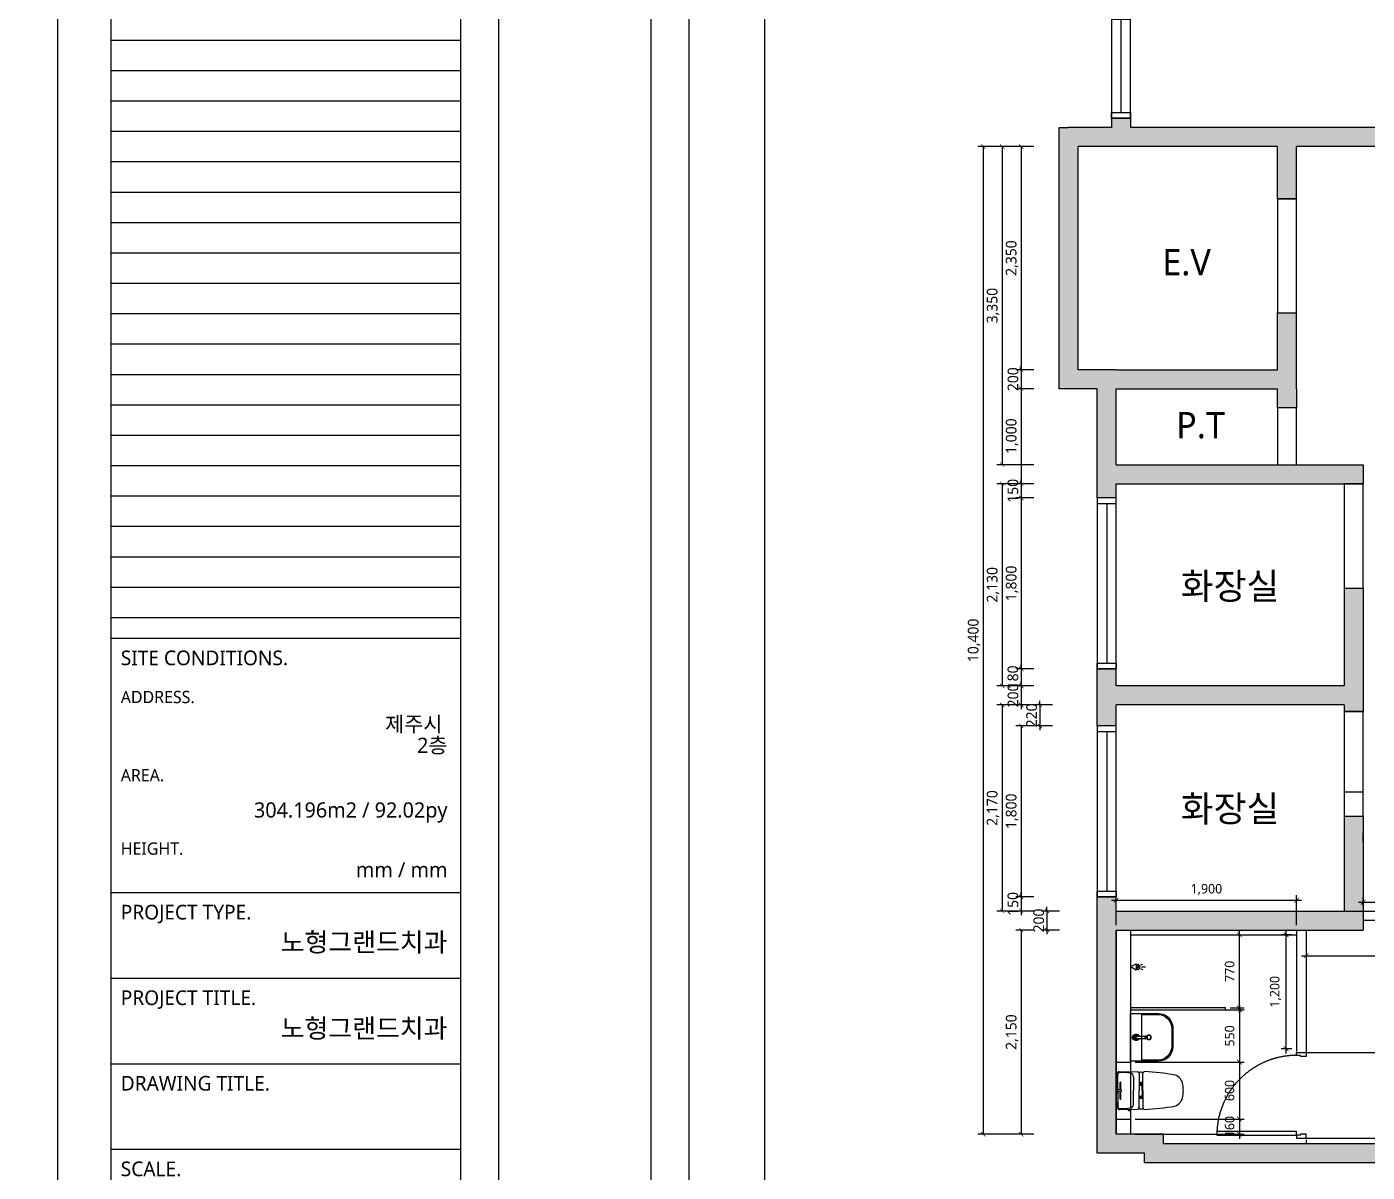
# Model space of a CAD drawing. Header units: metres. Extents: x 11578468 to 47831421, y -58341524 to -14256839.
# Drawn here: x 23891159 to 23905274, y -29093792 to -29081731 of the extents above; entities that cross this region are included whole.
import ezdxf
from ezdxf.enums import TextEntityAlignment as Align

# ---------------------------------------------------------------- set-up
doc = ezdxf.new("R2010")
doc.units = ezdxf.units.M
doc.header["$LTSCALE"] = 50
doc.header["$MEASUREMENT"] = 0
for name, pattern in [('CEN', [62, 60, -1, 0, -1]), ('CENTER2', [28.575, 19.05, -3.175, 3.175, -3.175]), ('HIDDEN', [0.375, 0.25, -0.125])]:
    doc.linetypes.add(name, pattern=pattern)
doc.layers.get('0').update_dxf_attribs({"linetype": 'CONTINUOUS'})
doc.layers.get('DEFPOINTS').update_dxf_attribs({"linetype": 'CONTINUOUS'})
for name, color, linetype in [('06-FUR', 6, 'CONTINUOUS'), ('07-DIM WAL', 5, 'CONTINUOUS'), ('3.기호.계단선', 30, 'CONTINUOUS'), ('BATH', 4, 'CONTINUOUS'), ('CEN', 250, 'CEN'), ('CO-BATH', 6, 'CONTINUOUS'), ('FIN', 8, 'CONTINUOUS'), ('FORM(YOURNAME)-1', 1, 'CONTINUOUS'), ('FORM(YOURNAME)-11', 1, 'CONTINUOUS'), ('HL', 6, 'HIDDEN'), ('S-DIM', 7, 'CONTINUOUS'), ('TOILET-1', 6, 'CONTINUOUS'), ('wall', 3, 'CONTINUOUS'), ('WIN', 4, 'CONTINUOUS'), ('家具', 251, 'CONTINUOUS'), ('욕실마감선', 4, 'CONTINUOUS')]:
    doc.layers.add(name, color=color, linetype=linetype)
for name, color, linetype, lineweight in [('DIM', 7, 'CONTINUOUS', 15), ('ha', 8, 'CONTINUOUS', 5), ('wall2', 3, 'CONTINUOUS', 25)]:
    doc.layers.add(name, color=color, linetype=linetype, lineweight=lineweight)
doc.styles.add('HY 울릉도 L', font='malgun.ttf')
doc.styles.add('N 맑은고딕', font='malgun.ttf')
doc.styles.add('NEW 맑은고딕', font='malgun.ttf')
doc.styles.add('YOURNAME', font='malgun.ttf')
doc.dimstyles.new('JJ IN 45', dxfattribs={"dimscale": 45, "dimtxt": 2.5, "dimasz": 1, "dimexe": 1.25, "dimexo": 1.5, "dimtad": 1, "dimdec": 6, "dimlunit": 6, "dimtxsty": 'N 맑은고딕', "dimblk": 'ARCHTICK', "dimcen": 2.5, "dimclrd": 256, "dimclre": 256, "dimclrt": 256, "dimadec": 0, "dimazin": 0, "dimtfac": 1, "dimtdec": 6, "dimtix": 1, "dimtmove": 0, "dimatfit": 3, "dimldrblk": 'ARCHTICK', "dimfxl": 1, "dimarcsym": 0})
doc.dimstyles.new('사본 50', dxfattribs={"dimscale": 50, "dimtxt": 2, "dimasz": 1, "dimexe": 1, "dimexo": 1, "dimgap": 1, "dimtad": 1, "dimdec": 0, "dimrnd": 0.05, "dimdsep": 46, "dimlunit": 6, "dimtxsty": 'HY 울릉도 L', "dimblk": 'ARCHTICK', "dimcen": 2.5, "dimdle": 1, "dimclrd": 133, "dimclre": 133, "dimclrt": 30, "dimadec": 0, "dimazin": 0, "dimtfac": 1, "dimtdec": 0, "dimtix": 1, "dimtmove": 2, "dimatfit": 3, "dimldrblk": 'ARCHTICK', "dimfxl": 1, "dimlwd": -1, "dimlwe": -1, "dimarcsym": 0})

# ---------------------------------------------------------------- blocks, each defined once
blk = doc.blocks.new('FORM-ELEVATION')
at = {"layer": 'DEFPOINTS', "color": 158}
for p, q in [((62481, 35508), (62481, -21492)), ((62481, 16686), (71691, 16686)), ((62481, 15886), (71691, 15886)), ((62481, 15086), (71691, 15086)), ((62481, 14286), (71691, 14286)), ((62481, 13486), (71691, 13486)), ((62481, 12686), (71691, 12686)), ((62481, 11886), (71691, 11886)), ((62481, 11086), (71691, 11086)), ((62481, 10286), (71691, 10286)), ((62481, 9486), (71691, 9486)), ((62481, 8686), (71691, 8686)), ((62481, 7886), (71691, 7886)), ((62481, 7086), (71691, 7086)), ((62481, 6286), (71691, 6286)), ((62481, 5486), (71691, 5486)), ((62481, 4686), (71691, 4686)), ((62481, 3886), (71691, 3886)), ((62481, 3086), (71691, 3086)), ((62481, 2286), (71691, 2286)), ((62481, 1486), (71691, 1486))]:
    blk.add_line(p, q, dxfattribs=at)
blk.add_lwpolyline([(-10309, -21692), (71691, -21692), (71691, 35708), (-10309, 35708)], close=True, dxfattribs=at)
at = {"layer": 'DEFPOINTS'}
blk.add_lwpolyline([(-8309, 33708), (61071, 33708), (61071, -19692), (-8309, -19692)], close=True, dxfattribs=at)
at = {"layer": 'FORM(YOURNAME)-11', "color": 14}
for p, q in [((62481, 937), (71691, 937)), ((62481, -5756), (71691, -5756)), ((62481, -8009), (71691, -8009)), ((62481, -10261), (71691, -10261)), ((62481, -12514), (71691, -12514))]:
    blk.add_line(p, q, dxfattribs=at)
at = {"layer": 'FORM(YOURNAME)-11', "color": 250}
blk.add_lwpolyline([(-11309, -22692), (72691, -22692), (72691, 36708), (-11309, 36708)], close=True, dxfattribs=at)
at = {"layer": 'FORM(YOURNAME)-11', "color": 14, "style": 'YOURNAME'}
for s, height, p in [('SITE CONDITIONS.', 386.14, (62739, 422)), ('PROJECT TYPE.', 386.14, (62739, -6271)), ('PROJECT TITLE.', 386.14, (62739, -8524)), ('DRAWING TITLE.', 386.14, (62739, -10776)), ('SCALE.', 386.1, (62739, -13029))]:
    blk.add_text(s, height=height, dxfattribs=at).set_placement(p, align=Align.MIDDLE_LEFT)
at = {"layer": 'FORM(YOURNAME)-11', "color": 251, "style": 'YOURNAME'}
for s, p in [('ADDRESS.', (62739, -608)), ('AREA.', (62739, -2667)), ('HEIGHT.', (62739, -4598))]:
    blk.add_text(s, height=321.8, dxfattribs=at).set_placement(p, align=Align.MIDDLE_LEFT)
at = {"layer": 'FORM(YOURNAME)-11', "color": 3, "style": 'YOURNAME'}
for tag, height, p in [('1', 451, (71041, -1219)), ('2', 451, (71041, -1863)), ('3', 451, (71041, -3150)), ('4', 451, (71041, -5081)), ('5', 515, (71041, -7398)), ('6', 515, (71041, -9650)), ('7', 515, (71041, -11903)), ('8', 515, (71041, -14155)), ('9', 515, (71041, -16408)), ('10', 515, (66791, -18596)), ('11', 515, (71041, -18660)), ('12', 515, (66791, -20848)), ('13', 515, (71041, -20848))]:
    blk.add_attdef(tag, text='', height=height, dxfattribs=at).set_placement(p, align=Align.MIDDLE_RIGHT)
blk = doc.blocks.new('*U1961')
at = {"layer": 'WIN', "linetype": 'Continuous'}
blk.add_line((60, 100), (1740, 100), dxfattribs=at)
for points in [[(0, 0), (1800, 0), (1800, 200), (0, 200)], [(0, 0), (60, 0), (60, 200), (0, 200)], [(1800, 0), (1740, 0), (1740, 200), (1800, 200)]]:
    blk.add_lwpolyline(points, close=True, dxfattribs=at)
blk = doc.blocks.new('*U1962')
at = {"layer": 'WIN', "linetype": 'Continuous'}
blk.add_line((60, 100), (1040, 100), dxfattribs=at)
for points in [[(0, 0), (1100, 0), (1100, 200), (0, 200)], [(0, 0), (60, 0), (60, 200), (0, 200)], [(1100, 0), (1040, 0), (1040, 200), (1100, 200)]]:
    blk.add_lwpolyline(points, close=True, dxfattribs=at)
blk = doc.blocks.new('_ArchTick')
at = {"color": 0, "linetype": 'ByBlock', "const_width": 0.15}
blk.add_lwpolyline([(-0.5, -0.5), (0.5, 0.5)], dxfattribs=at)
blk = doc.blocks.new('*D407')
at = {"layer": 'DEFPOINTS', "color": 0, "transparency": 16777216}
for p in [(23724552, -29133957), (23724352, -29136307), (23724552, -29136307)]:
    blk.add_point(p, dxfattribs=at)
at = {"layer": 'DIM', "lineweight": -2, "transparency": 16777216}
for p, q in [((23724485, -29133957), (23724296, -29133957)), ((23724352, -29133957), (23724352, -29136307)), ((23724485, -29136307), (23724296, -29136307))]:
    blk.add_line(p, q, dxfattribs=at)
at = {"layer": 'DIM', "lineweight": -2, "transparency": 16777216, "xscale": 45, "yscale": 45, "zscale": 45}
for p, rotation in [((23724352, -29133957), 90), ((23724352, -29136307), 270)]:
    blk.add_blockref('_ArchTick', p, dxfattribs=dict(at, rotation=rotation))
at = {"layer": 'DIM', "transparency": 16777216, "insert": (23724256, -29135132), "char_height": 112.5, "attachment_point": 5, "rotation": 90, "style": 'N 맑은고딕'}
blk.add_mtext('2,350', dxfattribs=at)
blk = doc.blocks.new('*D408')
at = {"layer": 'DEFPOINTS', "color": 0, "transparency": 16777216}
for p in [(23724552, -29136307), (23724352, -29136507), (23724552, -29136507)]:
    blk.add_point(p, dxfattribs=at)
at = {"layer": 'DIM', "lineweight": -2, "transparency": 16777216}
for p, q in [((23724485, -29136307), (23724296, -29136307)), ((23724352, -29136307), (23724352, -29136262)), ((23724352, -29136307), (23724352, -29136507)), ((23724485, -29136507), (23724296, -29136507)), ((23724352, -29136507), (23724352, -29136552))]:
    blk.add_line(p, q, dxfattribs=at)
at = {"layer": 'DIM', "lineweight": -2, "transparency": 16777216, "xscale": 45, "yscale": 45, "zscale": 45}
for p, rotation in [((23724352, -29136307), 270), ((23724352, -29136507), 90)]:
    blk.add_blockref('_ArchTick', p, dxfattribs=dict(at, rotation=rotation))
at = {"layer": 'DIM', "transparency": 16777216, "insert": (23724266, -29136407), "char_height": 112.5, "attachment_point": 5, "rotation": 90, "style": 'N 맑은고딕'}
blk.add_mtext('200', dxfattribs=at)
blk = doc.blocks.new('*D409')
at = {"layer": 'DEFPOINTS', "color": 0, "transparency": 16777216}
for p in [(23724552, -29136507), (23724352, -29137507), (23724552, -29137507)]:
    blk.add_point(p, dxfattribs=at)
at = {"layer": 'DIM', "lineweight": -2, "transparency": 16777216}
for p, q in [((23724485, -29136507), (23724296, -29136507)), ((23724352, -29136507), (23724352, -29137507)), ((23724485, -29137507), (23724296, -29137507))]:
    blk.add_line(p, q, dxfattribs=at)
at = {"layer": 'DIM', "lineweight": -2, "transparency": 16777216, "xscale": 45, "yscale": 45, "zscale": 45}
for p, rotation in [((23724352, -29136507), 90), ((23724352, -29137507), 270)]:
    blk.add_blockref('_ArchTick', p, dxfattribs=dict(at, rotation=rotation))
at = {"layer": 'DIM', "transparency": 16777216, "insert": (23724256, -29137007), "char_height": 112.5, "attachment_point": 5, "rotation": 90, "style": 'N 맑은고딕'}
blk.add_mtext('1,000', dxfattribs=at)
blk = doc.blocks.new('*D410')
at = {"layer": 'DEFPOINTS', "color": 0, "transparency": 16777216}
for p in [(23724552, -29137507), (23724352, -29137657), (23724552, -29137657)]:
    blk.add_point(p, dxfattribs=at)
at = {"layer": 'DIM', "lineweight": -2, "transparency": 16777216}
for p, q in [((23724352, -29137507), (23724352, -29137462)), ((23724485, -29137507), (23724296, -29137507)), ((23724352, -29137507), (23724352, -29137657)), ((23724485, -29137657), (23724296, -29137657)), ((23724352, -29137657), (23724352, -29137702))]:
    blk.add_line(p, q, dxfattribs=at)
at = {"layer": 'DIM', "lineweight": -2, "transparency": 16777216, "xscale": 45, "yscale": 45, "zscale": 45}
for p, rotation in [((23724352, -29137507), 270), ((23724352, -29137657), 90)]:
    blk.add_blockref('_ArchTick', p, dxfattribs=dict(at, rotation=rotation))
at = {"layer": 'DIM', "transparency": 16777216, "insert": (23724265, -29137582), "char_height": 112.5, "attachment_point": 5, "rotation": 90, "style": 'N 맑은고딕'}
blk.add_mtext('150', dxfattribs=at)
blk = doc.blocks.new('*D411')
at = {"layer": 'DEFPOINTS', "color": 0, "transparency": 16777216}
for p in [(23724552, -29137657), (23724352, -29139457), (23724552, -29139457)]:
    blk.add_point(p, dxfattribs=at)
at = {"layer": 'DIM', "lineweight": -2, "transparency": 16777216}
for p, q in [((23724485, -29137657), (23724296, -29137657)), ((23724352, -29137657), (23724352, -29139457)), ((23724485, -29139457), (23724296, -29139457))]:
    blk.add_line(p, q, dxfattribs=at)
at = {"layer": 'DIM', "lineweight": -2, "transparency": 16777216, "xscale": 45, "yscale": 45, "zscale": 45}
for p, rotation in [((23724352, -29137657), 90), ((23724352, -29139457), 270)]:
    blk.add_blockref('_ArchTick', p, dxfattribs=dict(at, rotation=rotation))
at = {"layer": 'DIM', "transparency": 16777216, "insert": (23724256, -29138557), "char_height": 112.5, "attachment_point": 5, "rotation": 90, "style": 'N 맑은고딕'}
blk.add_mtext('1,800', dxfattribs=at)
blk = doc.blocks.new('*D412')
at = {"layer": 'DEFPOINTS', "color": 0, "transparency": 16777216}
for p in [(23724552, -29139457), (23724352, -29139637), (23724552, -29139637)]:
    blk.add_point(p, dxfattribs=at)
at = {"layer": 'DIM', "lineweight": -2, "transparency": 16777216}
for p, q in [((23724485, -29139457), (23724296, -29139457)), ((23724352, -29139457), (23724352, -29139412)), ((23724352, -29139457), (23724352, -29139637)), ((23724485, -29139637), (23724296, -29139637)), ((23724352, -29139637), (23724352, -29139682))]:
    blk.add_line(p, q, dxfattribs=at)
at = {"layer": 'DIM', "lineweight": -2, "transparency": 16777216, "xscale": 45, "yscale": 45, "zscale": 45}
for p, rotation in [((23724352, -29139457), 270), ((23724352, -29139637), 90)]:
    blk.add_blockref('_ArchTick', p, dxfattribs=dict(at, rotation=rotation))
at = {"layer": 'DIM', "transparency": 16777216, "insert": (23724265, -29139547), "char_height": 112.5, "attachment_point": 5, "rotation": 90, "style": 'N 맑은고딕'}
blk.add_mtext('180', dxfattribs=at)
blk = doc.blocks.new('*D413')
at = {"layer": 'DEFPOINTS', "color": 0, "transparency": 16777216}
for p in [(23724552, -29139637), (23724352, -29139837), (23724552, -29139837)]:
    blk.add_point(p, dxfattribs=at)
at = {"layer": 'DIM', "lineweight": -2, "transparency": 16777216}
for p, q in [((23724352, -29139637), (23724352, -29139592)), ((23724485, -29139637), (23724296, -29139637)), ((23724352, -29139637), (23724352, -29139837)), ((23724485, -29139837), (23724296, -29139837)), ((23724352, -29139837), (23724352, -29139882))]:
    blk.add_line(p, q, dxfattribs=at)
at = {"layer": 'DIM', "lineweight": -2, "transparency": 16777216, "xscale": 45, "yscale": 45, "zscale": 45}
for p, rotation in [((23724352, -29139637), 270), ((23724352, -29139837), 90)]:
    blk.add_blockref('_ArchTick', p, dxfattribs=dict(at, rotation=rotation))
at = {"layer": 'DIM', "transparency": 16777216, "insert": (23724266, -29139737), "char_height": 112.5, "attachment_point": 5, "rotation": 90, "style": 'N 맑은고딕'}
blk.add_mtext('200', dxfattribs=at)
blk = doc.blocks.new('*D414')
at = {"layer": 'DEFPOINTS', "color": 0, "transparency": 16777216}
for p in [(23724748, -29139837), (23724548, -29140057), (23724748, -29140057)]:
    blk.add_point(p, dxfattribs=at)
at = {"layer": 'DIM', "lineweight": -2, "transparency": 16777216}
for p, q in [((23724680, -29139837), (23724492, -29139837)), ((23724548, -29139837), (23724548, -29139792)), ((23724548, -29139837), (23724548, -29140057)), ((23724680, -29140057), (23724492, -29140057)), ((23724548, -29140057), (23724548, -29140102))]:
    blk.add_line(p, q, dxfattribs=at)
at = {"layer": 'DIM', "lineweight": -2, "transparency": 16777216, "xscale": 45, "yscale": 45, "zscale": 45}
for p, rotation in [((23724548, -29139837), 270), ((23724548, -29140057), 90)]:
    blk.add_blockref('_ArchTick', p, dxfattribs=dict(at, rotation=rotation))
at = {"layer": 'DIM', "transparency": 16777216, "insert": (23724462, -29139947), "char_height": 112.5, "attachment_point": 5, "rotation": 90, "style": 'N 맑은고딕'}
blk.add_mtext('220', dxfattribs=at)
blk = doc.blocks.new('*D415')
at = {"layer": 'DEFPOINTS', "color": 0, "transparency": 16777216}
for p in [(23724552, -29140057), (23724352, -29141857), (23724552, -29141857)]:
    blk.add_point(p, dxfattribs=at)
at = {"layer": 'DIM', "lineweight": -2, "transparency": 16777216}
for p, q in [((23724485, -29140057), (23724296, -29140057)), ((23724352, -29140057), (23724352, -29141857)), ((23724485, -29141857), (23724296, -29141857))]:
    blk.add_line(p, q, dxfattribs=at)
at = {"layer": 'DIM', "lineweight": -2, "transparency": 16777216, "xscale": 45, "yscale": 45, "zscale": 45}
for p, rotation in [((23724352, -29140057), 90), ((23724352, -29141857), 270)]:
    blk.add_blockref('_ArchTick', p, dxfattribs=dict(at, rotation=rotation))
at = {"layer": 'DIM', "transparency": 16777216, "insert": (23724256, -29140957), "char_height": 112.5, "attachment_point": 5, "rotation": 90, "style": 'N 맑은고딕'}
blk.add_mtext('1,800', dxfattribs=at)
blk = doc.blocks.new('*D416')
at = {"layer": 'DEFPOINTS', "color": 0, "transparency": 16777216}
for p in [(23724552, -29141857), (23724352, -29142007), (23724552, -29142007)]:
    blk.add_point(p, dxfattribs=at)
at = {"layer": 'DIM', "lineweight": -2, "transparency": 16777216}
for p, q in [((23724485, -29141857), (23724296, -29141857)), ((23724352, -29141857), (23724352, -29141812)), ((23724352, -29141857), (23724352, -29142007)), ((23724485, -29142007), (23724296, -29142007)), ((23724352, -29142007), (23724352, -29142052))]:
    blk.add_line(p, q, dxfattribs=at)
at = {"layer": 'DIM', "lineweight": -2, "transparency": 16777216, "xscale": 45, "yscale": 45, "zscale": 45}
for p, rotation in [((23724352, -29141857), 270), ((23724352, -29142007), 90)]:
    blk.add_blockref('_ArchTick', p, dxfattribs=dict(at, rotation=rotation))
at = {"layer": 'DIM', "transparency": 16777216, "insert": (23724265, -29141932), "char_height": 112.5, "attachment_point": 5, "rotation": 90, "style": 'N 맑은고딕'}
blk.add_mtext('150', dxfattribs=at)
blk = doc.blocks.new('*D417')
at = {"layer": 'DEFPOINTS', "color": 0, "transparency": 16777216}
for p in [(23724823, -29142007), (23724623, -29142207), (23724823, -29142207)]:
    blk.add_point(p, dxfattribs=at)
at = {"layer": 'DIM', "lineweight": -2, "transparency": 16777216}
for p, q in [((23724755, -29142007), (23724567, -29142007)), ((23724623, -29142007), (23724623, -29141962)), ((23724623, -29142007), (23724623, -29142207)), ((23724755, -29142207), (23724567, -29142207)), ((23724623, -29142207), (23724623, -29142252))]:
    blk.add_line(p, q, dxfattribs=at)
at = {"layer": 'DIM', "lineweight": -2, "transparency": 16777216, "xscale": 45, "yscale": 45, "zscale": 45}
for p, rotation in [((23724623, -29142007), 270), ((23724623, -29142207), 90)]:
    blk.add_blockref('_ArchTick', p, dxfattribs=dict(at, rotation=rotation))
at = {"layer": 'DIM', "transparency": 16777216, "insert": (23724537, -29142107), "char_height": 112.5, "attachment_point": 5, "rotation": 90, "style": 'N 맑은고딕'}
blk.add_mtext('200', dxfattribs=at)
blk = doc.blocks.new('*D418')
at = {"layer": 'DEFPOINTS', "color": 0, "transparency": 16777216}
for p in [(23724552, -29142207), (23724352, -29144357), (23724552, -29144357)]:
    blk.add_point(p, dxfattribs=at)
at = {"layer": 'DIM', "lineweight": -2, "transparency": 16777216}
for p, q in [((23724485, -29142207), (23724296, -29142207)), ((23724352, -29142207), (23724352, -29144357)), ((23724485, -29144357), (23724296, -29144357))]:
    blk.add_line(p, q, dxfattribs=at)
at = {"layer": 'DIM', "lineweight": -2, "transparency": 16777216, "xscale": 45, "yscale": 45, "zscale": 45}
for p, rotation in [((23724352, -29142207), 90), ((23724352, -29144357), 270)]:
    blk.add_blockref('_ArchTick', p, dxfattribs=dict(at, rotation=rotation))
at = {"layer": 'DIM', "transparency": 16777216, "insert": (23724256, -29143282), "char_height": 112.5, "attachment_point": 5, "rotation": 90, "style": 'N 맑은고딕'}
blk.add_mtext('2,150', dxfattribs=at)
blk = doc.blocks.new('*D419')
at = {"layer": 'DEFPOINTS', "color": 0, "transparency": 16777216}
for p in [(23724552, -29133957), (23724152, -29137307), (23724552, -29137307)]:
    blk.add_point(p, dxfattribs=at)
at = {"layer": 'DIM', "lineweight": -2, "transparency": 16777216}
for p, q in [((23724485, -29133957), (23724096, -29133957)), ((23724152, -29133957), (23724152, -29137307)), ((23724485, -29137307), (23724096, -29137307))]:
    blk.add_line(p, q, dxfattribs=at)
at = {"layer": 'DIM', "lineweight": -2, "transparency": 16777216, "xscale": 45, "yscale": 45, "zscale": 45}
for p, rotation in [((23724152, -29133957), 90), ((23724152, -29137307), 270)]:
    blk.add_blockref('_ArchTick', p, dxfattribs=dict(at, rotation=rotation))
at = {"layer": 'DIM', "transparency": 16777216, "insert": (23724056, -29135632), "char_height": 112.5, "attachment_point": 5, "rotation": 90, "style": 'N 맑은고딕'}
blk.add_mtext('3,350', dxfattribs=at)
blk = doc.blocks.new('*D420')
at = {"layer": 'DEFPOINTS', "color": 0, "transparency": 16777216}
for p in [(23724552, -29137507), (23724152, -29139637), (23724552, -29139637)]:
    blk.add_point(p, dxfattribs=at)
at = {"layer": 'DIM', "lineweight": -2, "transparency": 16777216}
for p, q in [((23724485, -29137507), (23724096, -29137507)), ((23724152, -29137507), (23724152, -29139637)), ((23724485, -29139637), (23724096, -29139637))]:
    blk.add_line(p, q, dxfattribs=at)
at = {"layer": 'DIM', "lineweight": -2, "transparency": 16777216, "xscale": 45, "yscale": 45, "zscale": 45}
for p, rotation in [((23724152, -29137507), 90), ((23724152, -29139637), 270)]:
    blk.add_blockref('_ArchTick', p, dxfattribs=dict(at, rotation=rotation))
at = {"layer": 'DIM', "transparency": 16777216, "insert": (23724056, -29138572), "char_height": 112.5, "attachment_point": 5, "rotation": 90, "style": 'N 맑은고딕'}
blk.add_mtext('2,130', dxfattribs=at)
blk = doc.blocks.new('*D421')
at = {"layer": 'DEFPOINTS', "color": 0, "transparency": 16777216}
for p in [(23724548, -29139837), (23724152, -29142007), (23724552, -29142007)]:
    blk.add_point(p, dxfattribs=at)
at = {"layer": 'DIM', "lineweight": -2, "transparency": 16777216}
for p, q in [((23724480, -29139837), (23724096, -29139837)), ((23724152, -29139837), (23724152, -29142007)), ((23724485, -29142007), (23724096, -29142007))]:
    blk.add_line(p, q, dxfattribs=at)
at = {"layer": 'DIM', "lineweight": -2, "transparency": 16777216, "xscale": 45, "yscale": 45, "zscale": 45}
for p, rotation in [((23724152, -29139837), 90), ((23724152, -29142007), 270)]:
    blk.add_blockref('_ArchTick', p, dxfattribs=dict(at, rotation=rotation))
at = {"layer": 'DIM', "transparency": 16777216, "insert": (23724056, -29140922), "char_height": 112.5, "attachment_point": 5, "rotation": 90, "style": 'N 맑은고딕'}
blk.add_mtext('2,170', dxfattribs=at)
blk = doc.blocks.new('*D422')
at = {"layer": 'DEFPOINTS', "color": 0, "transparency": 16777216}
for p in [(23724534, -29133957), (23723952, -29144357), (23724552, -29144357)]:
    blk.add_point(p, dxfattribs=at)
at = {"layer": 'DIM', "lineweight": -2, "transparency": 16777216}
for p, q in [((23724466, -29133957), (23723896, -29133957)), ((23723952, -29133957), (23723952, -29144357)), ((23724485, -29144357), (23723896, -29144357))]:
    blk.add_line(p, q, dxfattribs=at)
at = {"layer": 'DIM', "lineweight": -2, "transparency": 16777216, "xscale": 45, "yscale": 45, "zscale": 45}
for p, rotation in [((23723952, -29133957), 90), ((23723952, -29144357), 270)]:
    blk.add_blockref('_ArchTick', p, dxfattribs=dict(at, rotation=rotation))
at = {"layer": 'DIM', "transparency": 16777216, "insert": (23723856, -29139157), "char_height": 112.5, "attachment_point": 5, "rotation": 90, "style": 'N 맑은고딕'}
blk.add_mtext('10,400', dxfattribs=at)
blk = doc.blocks.new('*U617')
at = {"layer": 'WIN', "linetype": 'Continuous', "transparency": 33554687}
for points in [[(30, 1040), (30, 200), (70, 200), (70, 1040)], [(0, 200), (0, 100), (40, 100), (40, 160), (30, 160), (30, 200)], [(900, 200), (900, 100), (860, 100), (860, 160), (870, 160), (870, 200)]]:
    blk.add_lwpolyline(points, close=True, dxfattribs=at)
at = {"layer": 'WIN', "linetype": 'CENTER2', "ltscale": 20, "transparency": 33554687}
blk.add_arc((30, 200), 840, 0, 90, dxfattribs=at)
blk = doc.blocks.new('A$C4B2D31F0')
for p, q in [((169, 707), (217, 707)), ((193, 707), (193, 716))]:
    blk.add_line(p, q)
at = {"layer": 'FIN', "color": 4}
for p, q in [((185, 691), (20, 691)), ((37, 692), (25, 692)), ((37, 692), (50, 692)), ((201, 691), (366, 691)), ((13, 466), (193, 466)), ((193, 427), (14, 427)), ((48, 524), (193, 524)), ((338, 524), (193, 524)), ((373, 466), (193, 466)), ((193, 427), (372, 427))]:
    blk.add_line(p, q, dxfattribs=at)
for points in [[(20, 691), (8, 691, 0.421209), (-7, 676), (-2, 481, 0.001659)], [(366, 691), (378, 691, -0.421209), (393, 676), (388, 481, -0.001659)], [(13, 466, 0.371724), (-2, 451, 0.003515), (-1, 420, 0.320541)], [(373, 466, -0.371724), (388, 451, -0.003515), (387, 420, -0.320541)]]:
    blk.add_lwpolyline(points, format="xyb", dxfattribs=at)
for centre, radius, start, end in [((25, 707), 15, 180, 270), ((50, 707), 15, 270, 0), ((20, 675), 16, 90, 179.3116), ((1004, 663), 1000, 179.3116, 185.9437), ((366, 675), 16, 0.6884, 90), ((-618, 663), 1000, 354.0563, 0.6884), ((14, 407), 20, 90, 182.3333), ((13, 481), 15, 181.3651, 270), ((49, 564), 40, 185.9437, 267.5129), ((336, 564), 40, 272.4871, 354.0563), ((372, 407), 20, 357.6667, 90), ((373, 481), 15, 270, 358.6349), ((2198, 496), 2206, 182.3333, 190.6081), ((-1812, 496), 2206, 349.3919, 357.6667), ((149, 129), 126, 198.2964, 263.4241), ((193, 406), 406, 261.6993, 270), ((193, 406), 406, 270, 278.3007), ((237, 129), 126, 276.5759, 341.7036)]:
    blk.add_arc(centre, radius, start, end, dxfattribs=at)
at = {"layer": 'HL', "linetype": 'Continuous'}
for p, q in [((169, 697), (169, 707)), ((217, 697), (217, 707)), ((-16, 577), (-16, 565)), ((-12, 581), (-5, 581)), ((106, 666), (184, 666)), ((106, 659), (185, 659)), ((169, 697), (217, 697)), ((186, 693), (181, 697)), ((182, 686), (186, 693)), ((187, 651), (182, 686)), ((182, 686), (204, 686)), ((186, 693), (200, 693)), ((187, 651), (199, 651)), ((199, 651), (204, 686)), ((200, 693), (205, 697)), ((204, 686), (200, 693)), ((200, 659), (279, 659)), ((201, 666), (279, 666)), ((-12, 561), (-4, 561)), ((193, 434), (147, 434)), ((193, 434), (239, 434))]:
    blk.add_line(p, q, dxfattribs=at)
for points in [[(110, 427), (110, 451, -0.414214), (114, 455), (131, 455, -0.414214), (135, 451), (135, 435), (135, 427)], [(135, 435), (145, 435, -0.414214), (147, 433), (147, 427)], [(251, 435), (241, 435, 0.414214), (239, 433), (239, 427)], [(276, 427), (276, 451, 0.414214), (272, 455), (255, 455, 0.414214), (251, 451), (251, 435), (251, 427)]]:
    blk.add_lwpolyline(points, format="xyb", dxfattribs=at)
for centre in [(123, 441), (263, 441)]:
    blk.add_circle(centre, 8, dxfattribs=at)
for centre, radius, start, end in [((-12, 577), 4, 90, 180), ((-12, 565), 4, 180, 270), ((106, 663), 3.5, 90, 270), ((279, 663), 3.5, 270, 90)]:
    blk.add_arc(centre, radius, start, end, dxfattribs=at)
blk = doc.blocks.new('*D2204')
at = {"layer": 'DEFPOINTS', "color": 0}
for p in [(23905231, -29091042), (23908091, -29090948), (23908091, -29091042)]:
    blk.add_point(p, dxfattribs=at)
at = {"layer": 'S-DIM', "color": 133, "ltscale": 10}
for p, q in [((23905231, -29090992), (23905231, -29090898)), ((23908091, -29090992), (23908091, -29090898)), ((23905181, -29090948), (23908141, -29090948))]:
    blk.add_line(p, q, dxfattribs=at)
at = {"layer": 'S-DIM', "color": 133, "xscale": 50, "yscale": 50, "zscale": 50, "rotation": 180}
blk.add_blockref('_ArchTick', (23905231, -29090948), dxfattribs=at)
at = {"layer": 'S-DIM', "color": 133, "xscale": 50, "yscale": 50, "zscale": 50}
blk.add_blockref('_ArchTick', (23908091, -29090948), dxfattribs=at)
at = {"layer": 'S-DIM', "color": 30, "ltscale": 10, "insert": (23906661, -29090838), "char_height": 100, "attachment_point": 5, "style": 'HY 울릉도 L'}
blk.add_mtext('2,860', dxfattribs=at)
blk = doc.blocks.new('B-003')
blk.add_line((0, 0), (0, -65))
at = {"layer": 'CO-BATH'}
for p, q in [((-252, 0), (-252, -295)), ((252, 0), (-252, 0)), ((252, -295), (252, 0)), ((-102, -445), (102, -445))]:
    blk.add_line(p, q, dxfattribs=at)
at = {"layer": 'CO-BATH', "color": 8}
for p, q in [((-242, -120), (-242, -285)), ((242, -120), (-242, -120)), ((-13, -60), (-13, -151)), ((12, -60), (12, -151)), ((242, -285), (242, -120)), ((-15, -156), (-15, -161)), ((-15, -161), (14, -161)), ((-14, -151), (-14, -156)), ((13, -151), (13, -156)), ((14, -156), (14, -161)), ((-92, -435), (92, -435))]:
    blk.add_line(p, q, dxfattribs=at)
at = {"layer": 'CO-BATH', "color": 251}
for p, q in [((-15, -156), (14, -156)), ((-14, -151), (13, -151))]:
    blk.add_line(p, q, dxfattribs=at)
at = {"layer": 'CO-BATH', "color": 8}
blk.add_circle((0, -195), 25, dxfattribs=at)
at = {"layer": 'CO-BATH', "color": 251}
blk.add_circle((0, -195), 20, dxfattribs=at)
at = {"layer": 'CO-BATH', "color": 8}
for centre, radius, start, end in [((0, -60), 35, 290.9248, 249.0751), ((0, -60), 12.5, 360, 180), ((-92, -285), 150, 180, 270), ((92, -285), 150, 270, 0)]:
    blk.add_arc(centre, radius, start, end, dxfattribs=at)
at = {"layer": 'CO-BATH', "color": 251}
for radius, start, end in [(30, 294.6243, 245.3757), (25, 300, 240), (18, 313.9829, 226.017)]:
    blk.add_arc((0, -60), radius, start, end, dxfattribs=at)
at = {"layer": 'CO-BATH'}
for centre, start, end in [((-102, -295), 180, 270), ((102, -295), 270, 0)]:
    blk.add_arc(centre, 150, start, end, dxfattribs=at)
blk = doc.blocks.new('AC-8')
at = {"layer": 'BATH'}
for p, q in [((-51, 54), (0, 143)), ((45, 54), (-51, 54)), ((-25, 47), (-46, 12)), ((-14, 47), (-28, -8)), ((-2, 49), (-2, -11)), ((0, 143), (45, 54)), ((10, 47), (25, -8)), ((22, 47), (43, 12)), ((-31, -16), (-41, -49)), ((-2, -27), (-2, -89)), ((28, -16), (38, -49))]:
    blk.add_line(p, q, dxfattribs=at)
blk = doc.blocks.new('A$C1AC25B95')
at = {"layer": '욕실마감선', "color": 8}
for p, q in [((28, 72), (28, 75)), ((53, 74), (53, 75))]:
    blk.add_line(p, q, dxfattribs=at)
at = {"layer": 'TOILET-1', "linetype": 'Continuous', "xscale": 0.873786407766195, "yscale": 0.873786407766195, "zscale": 0.873786407766195, "rotation": 180}
blk.add_blockref('AC-8', (40, 125), dxfattribs=at)
blk = doc.blocks.new('*D2251')
at = {"layer": 'DEFPOINTS', "color": 0}
for p in [(23903781, -29091292), (23903928, -29091292), (23903781, -29092062)]:
    blk.add_point(p, dxfattribs=at)
at = {"layer": 'wall', "color": 133, "ltscale": 10}
for p, q in [((23903831, -29091292), (23903978, -29091292)), ((23903928, -29092112), (23903928, -29091242)), ((23903831, -29092062), (23903978, -29092062))]:
    blk.add_line(p, q, dxfattribs=at)
at = {"layer": 'wall', "color": 133, "xscale": 50, "yscale": 50, "zscale": 50}
for p, rotation in [((23903928, -29091292), 90), ((23903928, -29092062), 270)]:
    blk.add_blockref('_ArchTick', p, dxfattribs=dict(at, rotation=rotation))
at = {"layer": 'wall', "color": 30, "ltscale": 10, "insert": (23903826, -29091677), "char_height": 100, "attachment_point": 5, "rotation": 90, "style": 'HY 울릉도 L'}
blk.add_mtext('770', dxfattribs=at)
blk = doc.blocks.new('*D2252')
at = {"layer": 'DEFPOINTS', "color": 0}
for p in [(23902781, -29092082), (23902781, -29092632), (23903928, -29092632)]:
    blk.add_point(p, dxfattribs=at)
at = {"layer": 'wall', "color": 133, "ltscale": 10}
for p, q in [((23903928, -29092032), (23903928, -29092682)), ((23902831, -29092082), (23903978, -29092082)), ((23902831, -29092632), (23903978, -29092632))]:
    blk.add_line(p, q, dxfattribs=at)
at = {"layer": 'wall', "color": 133, "xscale": 50, "yscale": 50, "zscale": 50}
for p, rotation in [((23903928, -29092082), 90), ((23903928, -29092632), 270)]:
    blk.add_blockref('_ArchTick', p, dxfattribs=dict(at, rotation=rotation))
at = {"layer": 'wall', "color": 30, "ltscale": 10, "insert": (23903826, -29092357), "char_height": 100, "attachment_point": 5, "rotation": 90, "style": 'HY 울릉도 L'}
blk.add_mtext('550', dxfattribs=at)
blk = doc.blocks.new('*D2253')
at = {"layer": 'DEFPOINTS', "color": 0}
for p in [(23902781, -29092632), (23902781, -29093232), (23903928, -29093232)]:
    blk.add_point(p, dxfattribs=at)
at = {"layer": 'wall', "color": 133, "ltscale": 10}
for p, q in [((23903928, -29092582), (23903928, -29093282)), ((23902831, -29092632), (23903978, -29092632)), ((23902831, -29093232), (23903978, -29093232))]:
    blk.add_line(p, q, dxfattribs=at)
at = {"layer": 'wall', "color": 133, "xscale": 50, "yscale": 50, "zscale": 50}
for p, rotation in [((23903928, -29092632), 90), ((23903928, -29093232), 270)]:
    blk.add_blockref('_ArchTick', p, dxfattribs=dict(at, rotation=rotation))
at = {"layer": 'wall', "color": 30, "ltscale": 10, "insert": (23903826, -29092932), "char_height": 100, "attachment_point": 5, "rotation": 90, "style": 'HY 울릉도 L'}
blk.add_mtext('600', dxfattribs=at)
blk = doc.blocks.new('*D2254')
at = {"layer": 'DEFPOINTS', "color": 0}
for p in [(23902781, -29093232), (23902781, -29093392), (23903928, -29093392)]:
    blk.add_point(p, dxfattribs=at)
at = {"layer": 'wall', "color": 133, "ltscale": 10}
for p, q in [((23902831, -29093232), (23903978, -29093232)), ((23903928, -29093182), (23903928, -29093442)), ((23902831, -29093392), (23903978, -29093392))]:
    blk.add_line(p, q, dxfattribs=at)
at = {"layer": 'wall', "color": 133, "xscale": 50, "yscale": 50, "zscale": 50}
for p, rotation in [((23903928, -29093232), 270), ((23903928, -29093392), 90)]:
    blk.add_blockref('_ArchTick', p, dxfattribs=dict(at, rotation=rotation))
at = {"layer": 'wall', "color": 30, "ltscale": 10, "insert": (23903826, -29093312), "char_height": 100, "attachment_point": 5, "rotation": 90, "style": 'HY 울릉도 L'}
blk.add_mtext('160', dxfattribs=at)
blk = doc.blocks.new('*D2255')
at = {"layer": 'DEFPOINTS', "color": 0}
for p in [(23904531, -29090926), (23902631, -29091242), (23904531, -29091242)]:
    blk.add_point(p, dxfattribs=at)
at = {"layer": 'wall', "color": 133, "ltscale": 10}
for p, q in [((23902631, -29091192), (23902631, -29090876)), ((23904531, -29091192), (23904531, -29090876)), ((23902581, -29090926), (23904581, -29090926))]:
    blk.add_line(p, q, dxfattribs=at)
at = {"layer": 'wall', "color": 133, "xscale": 50, "yscale": 50, "zscale": 50, "rotation": 180}
blk.add_blockref('_ArchTick', (23902631, -29090926), dxfattribs=at)
at = {"layer": 'wall', "color": 133, "xscale": 50, "yscale": 50, "zscale": 50}
blk.add_blockref('_ArchTick', (23904531, -29090926), dxfattribs=at)
at = {"layer": 'wall', "color": 30, "ltscale": 10, "insert": (23903581, -29090816), "char_height": 100, "attachment_point": 5, "style": 'HY 울릉도 L'}
blk.add_mtext('1,900', dxfattribs=at)
blk = doc.blocks.new('*D2256')
at = {"layer": 'DEFPOINTS', "color": 0}
for p in [(23904531, -29091292), (23904419, -29092492), (23904531, -29092492)]:
    blk.add_point(p, dxfattribs=at)
at = {"layer": 'wall', "color": 133, "ltscale": 10}
for p, q in [((23904481, -29091292), (23904369, -29091292)), ((23904419, -29091242), (23904419, -29092542)), ((23904481, -29092492), (23904369, -29092492))]:
    blk.add_line(p, q, dxfattribs=at)
at = {"layer": 'wall', "color": 133, "xscale": 50, "yscale": 50, "zscale": 50}
for p, rotation in [((23904419, -29091292), 90), ((23904419, -29092492), 270)]:
    blk.add_blockref('_ArchTick', p, dxfattribs=dict(at, rotation=rotation))
at = {"layer": 'wall', "color": 30, "ltscale": 10, "insert": (23904309, -29091892), "char_height": 100, "attachment_point": 5, "rotation": 90, "style": 'HY 울릉도 L'}
blk.add_mtext('1,200', dxfattribs=at)
blk = doc.blocks.new('*D2329')
at = {"layer": 'DEFPOINTS', "color": 0}
for p in [(23904631, -29091242), (23907031, -29091242), (23907031, -29091512)]:
    blk.add_point(p, dxfattribs=at)
at = {"layer": 'wall', "color": 133, "ltscale": 10}
for p, q in [((23904631, -29091292), (23904631, -29091562)), ((23907031, -29091292), (23907031, -29091562)), ((23904581, -29091512), (23907081, -29091512))]:
    blk.add_line(p, q, dxfattribs=at)
at = {"layer": 'wall', "color": 133, "xscale": 50, "yscale": 50, "zscale": 50, "rotation": 180}
blk.add_blockref('_ArchTick', (23904631, -29091512), dxfattribs=at)
at = {"layer": 'wall', "color": 133, "xscale": 50, "yscale": 50, "zscale": 50}
blk.add_blockref('_ArchTick', (23907031, -29091512), dxfattribs=at)
at = {"layer": 'wall', "color": 30, "ltscale": 10, "insert": (23905831, -29091402), "char_height": 100, "attachment_point": 5, "style": 'HY 울릉도 L'}
blk.add_mtext('2,400', dxfattribs=at)
blk = doc.blocks.new('sdagdgds')
at = {"layer": 'ha', "transparency": 33554687}
h = blk.add_hatch(color=256, dxfattribs=at)
h.dxf.hatch_style = 1
h.paths.add_polyline_path([(23725502, -29128457), (23728302, -29128457), (23728302, -29132607), (23728502, -29132607), (23728502, -29128257), (23728302, -29128257), (23725302, -29128257), (23725302, -29132557), (23725502, -29132557)])
h.paths.add_polyline_path([(23728502, -29133657), (23728302, -29133657), (23728302, -29133757), (23725502, -29133757), (23725502, -29133657), (23725302, -29133657), (23725302, -29133757), (23724848.0976572, -29133757), (23724752, -29133757), (23724752, -29136507), (23725152, -29136507), (23725152, -29137657), (23725352, -29137657), (23725352, -29137507), (23727752, -29137507), (23727952, -29137507), (23727952, -29137307), (23725352, -29137307), (23725352, -29136507), (23727052, -29136507), (23727052, -29136707), (23727252, -29136707), (23727252, -29136507), (23727252, -29135757), (23727252, -29135707), (23727052, -29135707), (23727052, -29135757), (23727052, -29136307), (23725352, -29136307), (23724952, -29136307), (23724952, -29133957), (23727052, -29133957), (23727052, -29134507), (23727252, -29134507), (23727252, -29133957), (23728502, -29133957)])
h.paths.add_polyline_path([(23727952, -29138607), (23727752, -29138607), (23727752, -29139637), (23725352, -29139637), (23725352, -29139457), (23725152, -29139457), (23725152, -29140057), (23725352, -29140057), (23725352, -29139837), (23727752, -29139837), (23727752, -29139907), (23727952, -29139907), (23727952, -29139837)])
h.paths.add_polyline_path([(23727952, -29141007), (23727752, -29141007), (23727752, -29142007), (23725352, -29142007), (23725352, -29141857), (23725152, -29141857), (23725152, -29144557), (23725652, -29144557), (23725652, -29144657), (23729552, -29144657), (23729552, -29144457), (23725852, -29144457), (23725852, -29144357), (23725352, -29144357), (23725352, -29142207), (23727952, -29142207)])
h.paths.add_polyline_path([(23731552, -29144307), (23730852, -29144307), (23730852, -29144457), (23730732, -29144457), (23730732, -29144657), (23732052, -29144657), (23732052, -29144457), (23731552, -29144457)])
h.paths.add_polyline_path([(23739502, -29144457), (23736702, -29144457), (23736702, -29144307), (23736002, -29144307), (23736002, -29144457), (23733202, -29144457), (23733202, -29144657), (23739502, -29144657)])
h.paths.add_polyline_path([(23745902, -29143307), (23745702, -29143307), (23745702, -29144457), (23744702, -29144457), (23744702, -29144307), (23744002, -29144307), (23744002, -29144457), (23743102, -29144457), (23743102, -29144657), (23745902, -29144657)])
h.paths.add_polyline_path([(23745902, -29133157), (23745702, -29133157), (23745702, -29139657), (23745902, -29139657)])
h.paths.add_polyline_path([(23745902, -29140857), (23745702, -29140857), (23745702, -29142157), (23745902, -29142157)])
h.paths.add_polyline_path([(23744602, -29136307), (23743902, -29136307), (23743902, -29136657), (23744602, -29136657)])
h.paths.add_polyline_path([(23736702, -29136307), (23736002, -29136307), (23736002, -29136657), (23736702, -29136657)])
h.paths.add_polyline_path([(23731602, -29136307), (23730902, -29136307), (23730902, -29136657), (23731602, -29136657)])
h.paths.add_polyline_path([(23745902, -29130707), (23745702, -29130707), (23745702, -29131957), (23745902, -29131957)])
h.paths.add_polyline_path([(23745902, -29128257), (23743802, -29128257), (23743802, -29128457), (23743802, -29128707), (23744502, -29128707), (23744502, -29128457), (23745702, -29128457), (23745702, -29129607), (23745902, -29129607)])
h.paths.add_polyline_path([(23731602, -29128457), (23731602, -29128257), (23730902, -29128257), (23730902, -29130107), (23731102, -29130107), (23731102, -29128707), (23731602, -29128707)])
h.paths.add_polyline_path([(23736702, -29128257), (23736002, -29128257), (23736002, -29128457), (23736002, -29128707), (23736702, -29128707), (23736702, -29128457)])
at = {"layer": 'CEN'}
for points in [[(23727052, -29135707), (23727252, -29135707), (23727252, -29134507), (23727052, -29134507)], [(23727052, -29137307), (23727252, -29137307), (23727252, -29136707), (23727052, -29136707)], [(23727752, -29138607), (23727952, -29138607), (23727952, -29137507), (23727752, -29137507)], [(23727752, -29141007), (23727952, -29141007), (23727952, -29139907), (23727752, -29139907)]]:
    blk.add_lwpolyline(points, close=True, dxfattribs=at)
at = {"layer": 'wall'}
for p, q in [((23725302, -29133657), (23725302, -29133757)), ((23725302, -29133657), (23725502, -29133657)), ((23725502, -29133657), (23725502, -29133757)), ((23724752, -29136507), (23724752, -29133757)), ((23724752, -29133757), (23724848.0976572, -29133757)), ((23725302, -29133757), (23724848.0976572, -29133757)), ((23728302, -29133757), (23725502, -29133757)), ((23727052, -29133957), (23724952, -29133957)), ((23724952, -29136307), (23724952, -29133957)), ((23727052, -29134507), (23727052, -29133957)), ((23728502, -29133957), (23727252, -29133957)), ((23727252, -29134507), (23727252, -29133957)), ((23727052, -29134507), (23727252, -29134507)), ((23727052, -29135757), (23727052, -29135707)), ((23727052, -29135707), (23727252, -29135707)), ((23727052, -29136307), (23727052, -29135757)), ((23727252, -29135757), (23727252, -29135707)), ((23727252, -29136507), (23727252, -29135757)), ((23725352, -29136307), (23724952, -29136307)), ((23725352, -29136307), (23727052, -29136307)), ((23725152, -29136507), (23724752, -29136507)), ((23725152, -29137657), (23725152, -29136507)), ((23725352, -29137307), (23725352, -29136507)), ((23725352, -29136507), (23727052, -29136507)), ((23727052, -29136707), (23727052, -29136507)), ((23727252, -29136507), (23727252, -29136707)), ((23727252, -29136707), (23727052, -29136707)), ((23725352, -29137307), (23727952, -29137307)), ((23727952, -29137307), (23727952, -29137507)), ((23725352, -29137657), (23725352, -29137507)), ((23725352, -29137507), (23727752, -29137507)), ((23727752, -29137507), (23727952, -29137507)), ((23727752, -29137507), (23727952, -29137507)), ((23725352, -29137657), (23725152, -29137657)), ((23727752, -29138607), (23727752, -29139637)), ((23727752, -29138607), (23727952, -29138607)), ((23727952, -29138607), (23727952, -29139837)), ((23725152, -29140057), (23725152, -29139457)), ((23725352, -29139457), (23725152, -29139457)), ((23725352, -29139637), (23725352, -29139457)), ((23727752, -29139637), (23725352, -29139637)), ((23725352, -29140057), (23725352, -29139837)), ((23727752, -29139837), (23725352, -29139837)), ((23727752, -29139837), (23727752, -29139907)), ((23727952, -29139837), (23727952, -29139907)), ((23727752, -29139907), (23727952, -29139907)), ((23725352, -29140057), (23725152, -29140057)), ((23727752, -29141007), (23727752, -29142007)), ((23727752, -29141007), (23727952, -29141007)), ((23727952, -29141007), (23727952, -29142207)), ((23725152, -29144557), (23725152, -29141857)), ((23725352, -29141857), (23725152, -29141857)), ((23725352, -29142007), (23725352, -29141857)), ((23725352, -29142007), (23727752, -29142007)), ((23725352, -29144357), (23725352, -29142207)), ((23725352, -29142207), (23727952, -29142207)), ((23725852, -29144357), (23725352, -29144357)), ((23725852, -29144457), (23725852, -29144357)), ((23725652, -29144557), (23725152, -29144557)), ((23725652, -29144657), (23725652, -29144557)), ((23729552, -29144457), (23725852, -29144457)), ((23729552, -29144657), (23725652, -29144657))]:
    blk.add_line(p, q, dxfattribs=at)
at = {"layer": 'WIN', "linetype": 'Continuous', "rotation": 270}
for name, p in [('*U1962', (23725302, -29132557)), ('*U1961', (23725152, -29137657)), ('*U1961', (23725152, -29140057))]:
    blk.add_blockref(name, p, dxfattribs=at)
at = {"layer": 'wall2', "char_height": 275.88175264, "attachment_point": 1, "style": 'NEW 맑은고딕'}
for s, insert in [('E.V', (23725837.5421157, -29135036.5379508)), ('P.T', (23725983.7020641, -29136752.057361)), ('화장실', (23726031.7854218, -29138448.4827187)), ('화장실', (23726031.7854218, -29140790.817278))]:
    blk.add_mtext_dynamic_manual_height_columns(s, width=3673.452008802, gutter_width=1379.4087632, heights=[0], dxfattribs=dict(at, insert=insert))
at = {"layer": 'DIM'}
for base, p1, p2, picture, middle in [((23723952.0000000298, -29144357.0000000112), (23724533.8698122613, -29133957), (23724552, -29144357), '*D422', (23723856.0081521906, -29139157.0000000112)), ((23724152.0000000298, -29137307.0000000112), (23724552, -29133957), (23724552, -29137307), '*D419', (23724056.3138587102, -29135632.0000000112)), ((23724352.0000000298, -29136307.0000000112), (23724552, -29133957), (23724552, -29136307), '*D407', (23724256.3138587102, -29135132.0000000112)), ((23724352, -29136507), (23724552, -29136307), (23724552, -29136507), '*D408', (23724265.7525476, -29136407)), ((23724352.0000000298, -29137507.0000000112), (23724552, -29136507), (23724552, -29137507), '*D409', (23724256.0081521906, -29137007.0000000112)), ((23724152.0000000298, -29139637.0000000112), (23724552, -29137507), (23724552, -29139637), '*D420', (23724056.0081521906, -29138572.0000000112)), ((23724352, -29137657), (23724552, -29137507), (23724552, -29137657), '*D410', (23724265.446841, -29137582)), ((23724352.0000000298, -29139457.0000000112), (23724552, -29137657), (23724552, -29139457), '*D411', (23724256.0081521906, -29138557.0000000112)), ((23724352, -29139637), (23724552, -29139457), (23724552, -29139637), '*D412', (23724265.446841, -29139547)), ((23724352, -29139837), (23724552, -29139637), (23724552, -29139837), '*D413', (23724265.7525476, -29139737)), ((23724152.0000000298, -29142007.0000000112), (23724547.8764773309, -29139837), (23724552, -29142007), '*D421', (23724056.0081521906, -29140922.0000000112)), ((23724547.8764774, -29140057), (23724747.8764773, -29139837), (23724747.8764773, -29140057), '*D414', (23724461.6290249, -29139947)), ((23724352.0000000298, -29141857.0000000112), (23724552, -29140057), (23724552, -29141857), '*D415', (23724256.0081522018, -29140957.0000000112)), ((23724352, -29142007), (23724552, -29141857), (23724552, -29142007), '*D416', (23724265.446841, -29141932)), ((23724622.8181379, -29142207), (23724822.8181378, -29142007), (23724822.8181378, -29142207), '*D417', (23724536.5706854, -29142107)), ((23724352.0000000298, -29144357.0000000112), (23724552, -29142207), (23724552, -29144357), '*D418', (23724256.0081522018, -29143282.0000000112))]:
    dim = blk.add_linear_dim(base=base, p1=p1, p2=p2, angle=90, dimstyle='JJ IN 45', dxfattribs=at)
    dim.commit()
    dim.dimension.update_dxf_attribs({"geometry": picture, "text_midpoint": middle})

msp = doc.modelspace()

# ---------------------------------------------------------------- linework, layer by layer
at = {"layer": 'wall', "ltscale": 10}
for p, q in [((23905230.8, -29090217), (23905230.8, -29090317)), ((23902630.8, -29091042), (23906430.8, -29091042)), ((23906430.8, -29091142), (23905230.8, -29091142)), ((23902630.8, -29091242), (23902630.8, -29093392)), ((23902780.8, -29091242), (23902780.8, -29093392)), ((23902780.8, -29091292), (23904530.8, -29091292)), ((23904530.8, -29091242), (23904530.8, -29092522)), ((23904630.8, -29091242), (23904630.8, -29092532)), ((23902780.8, -29092092), (23902780.8, -29092112)), ((23902630.8, -29092632), (23902780.8, -29092632)), ((23902630.8, -29093232), (23902780.8, -29093232)), ((23904630.8, -29093432), (23908030.8, -29093432)), ((23904630.8, -29093452), (23904630.8, -29093492))]:
    msp.add_line(p, q, dxfattribs=at)
msp.add_lwpolyline([(23905230.8, -29089792), (23905030.8, -29089792), (23905030.8, -29090042), (23905230.8, -29090042)], close=True, dxfattribs=at)
msp.add_lwpolyline([(23905230.8, -29090317), (23905230.8, -29090217)], dxfattribs=at)
at = {"layer": 'WIN', "linetype": 'Continuous'}
for p, q in [((23903780.8, -29092062), (23902780.8, -29092062)), ((23902780.8, -29092082), (23903780.8, -29092082)), ((23903780.8, -29092082), (23903780.8, -29092062))]:
    msp.add_line(p, q, dxfattribs=at)
at = {"layer": '家具', "color": 251, "true_color": 0x636466}
msp.add_line((23904630.8, -29092532), (23907030.8, -29092532), dxfattribs=at)

# ---------------------------------------------------------------- block references
at = {"rotation": 90.00000000000001}
msp.add_blockref('A$C4B2D31F0', (23903338.1, -29093124.9), dxfattribs=at)
at = {"layer": '06-FUR', "xscale": 0.7874015748031495, "yscale": 0.7874015748031495, "zscale": 0.7874015748031495, "rotation": 270}
msp.add_blockref('A$C1AC25B95', (23902780.8, -29091597.1), dxfattribs=at)
at = {"layer": '07-DIM WAL', "xscale": -1, "rotation": 89.99999999999999}
msp.add_blockref('B-003', (23902780.8, -29092372), dxfattribs=at)
at = {"layer": '3.기호.계단선'}
msp.add_blockref('sdagdgds', (177278.8, 50965), dxfattribs=at)
at = {"layer": 'FORM(YOURNAME)-1'}
ref = msp.add_blockref('FORM-ELEVATION', (23867053.2, -29088545.2), dxfattribs=dict(at, xscale=0.4, yscale=0.4, zscale=0.4))
ref.add_attrib('6', '노형그랜드치과', dxfattribs={"layer": 'FORM(YOURNAME)-11', "color": 3, "height": 200, "style": 'YOURNAME'}).set_placement((23895589.5, -29092276.9), align=Align.MIDDLE_RIGHT)
ref.add_attrib('5', '노형그랜드치과', dxfattribs={"layer": 'FORM(YOURNAME)-11', "color": 3, "height": 200, "style": 'YOURNAME'}).set_placement((23895589.5, -29091369.3), align=Align.MIDDLE_RIGHT)
ref.add_attrib('1', '제주시 ', dxfattribs={"layer": 'FORM(YOURNAME)-11', "color": 3, "height": 160, "style": 'YOURNAME'}).set_placement((23895589.5, -29089073.9), align=Align.MIDDLE_RIGHT)
ref.add_attrib('2', '2층', dxfattribs={"layer": 'FORM(YOURNAME)-11', "color": 3, "height": 160, "style": 'YOURNAME'}).set_placement((23895589.5, -29089296.8), align=Align.MIDDLE_RIGHT)
ref.add_attrib('3', '304.196m2 / 92.02py', dxfattribs={"layer": 'FORM(YOURNAME)-11', "color": 3, "height": 160, "style": 'YOURNAME'}).set_placement((23895589.5, -29089977.7), align=Align.MIDDLE_RIGHT)
ref.add_attrib('4', 'mm / mm', dxfattribs={"layer": 'FORM(YOURNAME)-11', "color": 3, "height": 160, "style": 'YOURNAME'}).set_placement((23895589.5, -29090607.5), align=Align.MIDDLE_RIGHT)
at = {"layer": 'FORM(YOURNAME)-1', "xscale": 0.4, "yscale": 0.4, "zscale": 0.4}
msp.add_blockref('FORM-ELEVATION', (23902253.2, -29088545.2), dxfattribs=at)
at = {"layer": 'WIN', "linetype": 'Continuous', "rotation": 90.00000000000001}
msp.add_blockref('*U617', (23904730.8, -29093432), dxfattribs=at)

# ---------------------------------------------------------------- dimensions: what is measured, and where the dimension line sits
at = {"layer": 'S-DIM', "ltscale": 10}
dim = msp.add_linear_dim(base=(23908090.8, -29090948.4), p1=(23905230.8, -29091042), p2=(23908090.8, -29091042), dimstyle='사본 50', dxfattribs=at)
dim.commit()
dim.dimension.update_dxf_attribs({"geometry": '*D2204', "text_midpoint": (23906660.8, -29090838.3)})
at = {"layer": 'wall', "ltscale": 10}
for base, p1, p2, picture, middle in [((23904530.8, -29090926.4), (23902630.8, -29091242), (23904530.8, -29091242), '*D2255', (23903580.8, -29090816.1)), ((23907030.8, -29091512.2), (23904630.8, -29091242), (23907030.8, -29091242), '*D2329', (23905830.8, -29091402.2))]:
    dim = msp.add_linear_dim(base=base, p1=p1, p2=p2, dimstyle='사본 50', dxfattribs=at)
    dim.commit()
    dim.dimension.update_dxf_attribs({"geometry": picture, "text_midpoint": middle})
for base, p1, p2, picture, middle in [((23903927.6, -29091292), (23903780.8, -29092062), (23903780.8, -29091292), '*D2251', (23903825.9, -29091677)), ((23904419.4, -29092492), (23904530.8, -29091292), (23904530.8, -29092492), '*D2256', (23904309, -29091892)), ((23903927.6, -29092632), (23902780.8, -29092082), (23902780.8, -29092632), '*D2252', (23903825.9, -29092357)), ((23903927.6, -29093232), (23902780.8, -29092632), (23902780.8, -29093232), '*D2253', (23903825.9, -29092932)), ((23903927.6, -29093392), (23902780.8, -29093232), (23902780.8, -29093392), '*D2254', (23903825.7, -29093312))]:
    dim = msp.add_linear_dim(base=base, p1=p1, p2=p2, angle=90, dimstyle='사본 50', dxfattribs=at)
    dim.commit()
    dim.dimension.update_dxf_attribs({"geometry": picture, "text_midpoint": middle})

doc.saveas('drawing.dxf')
